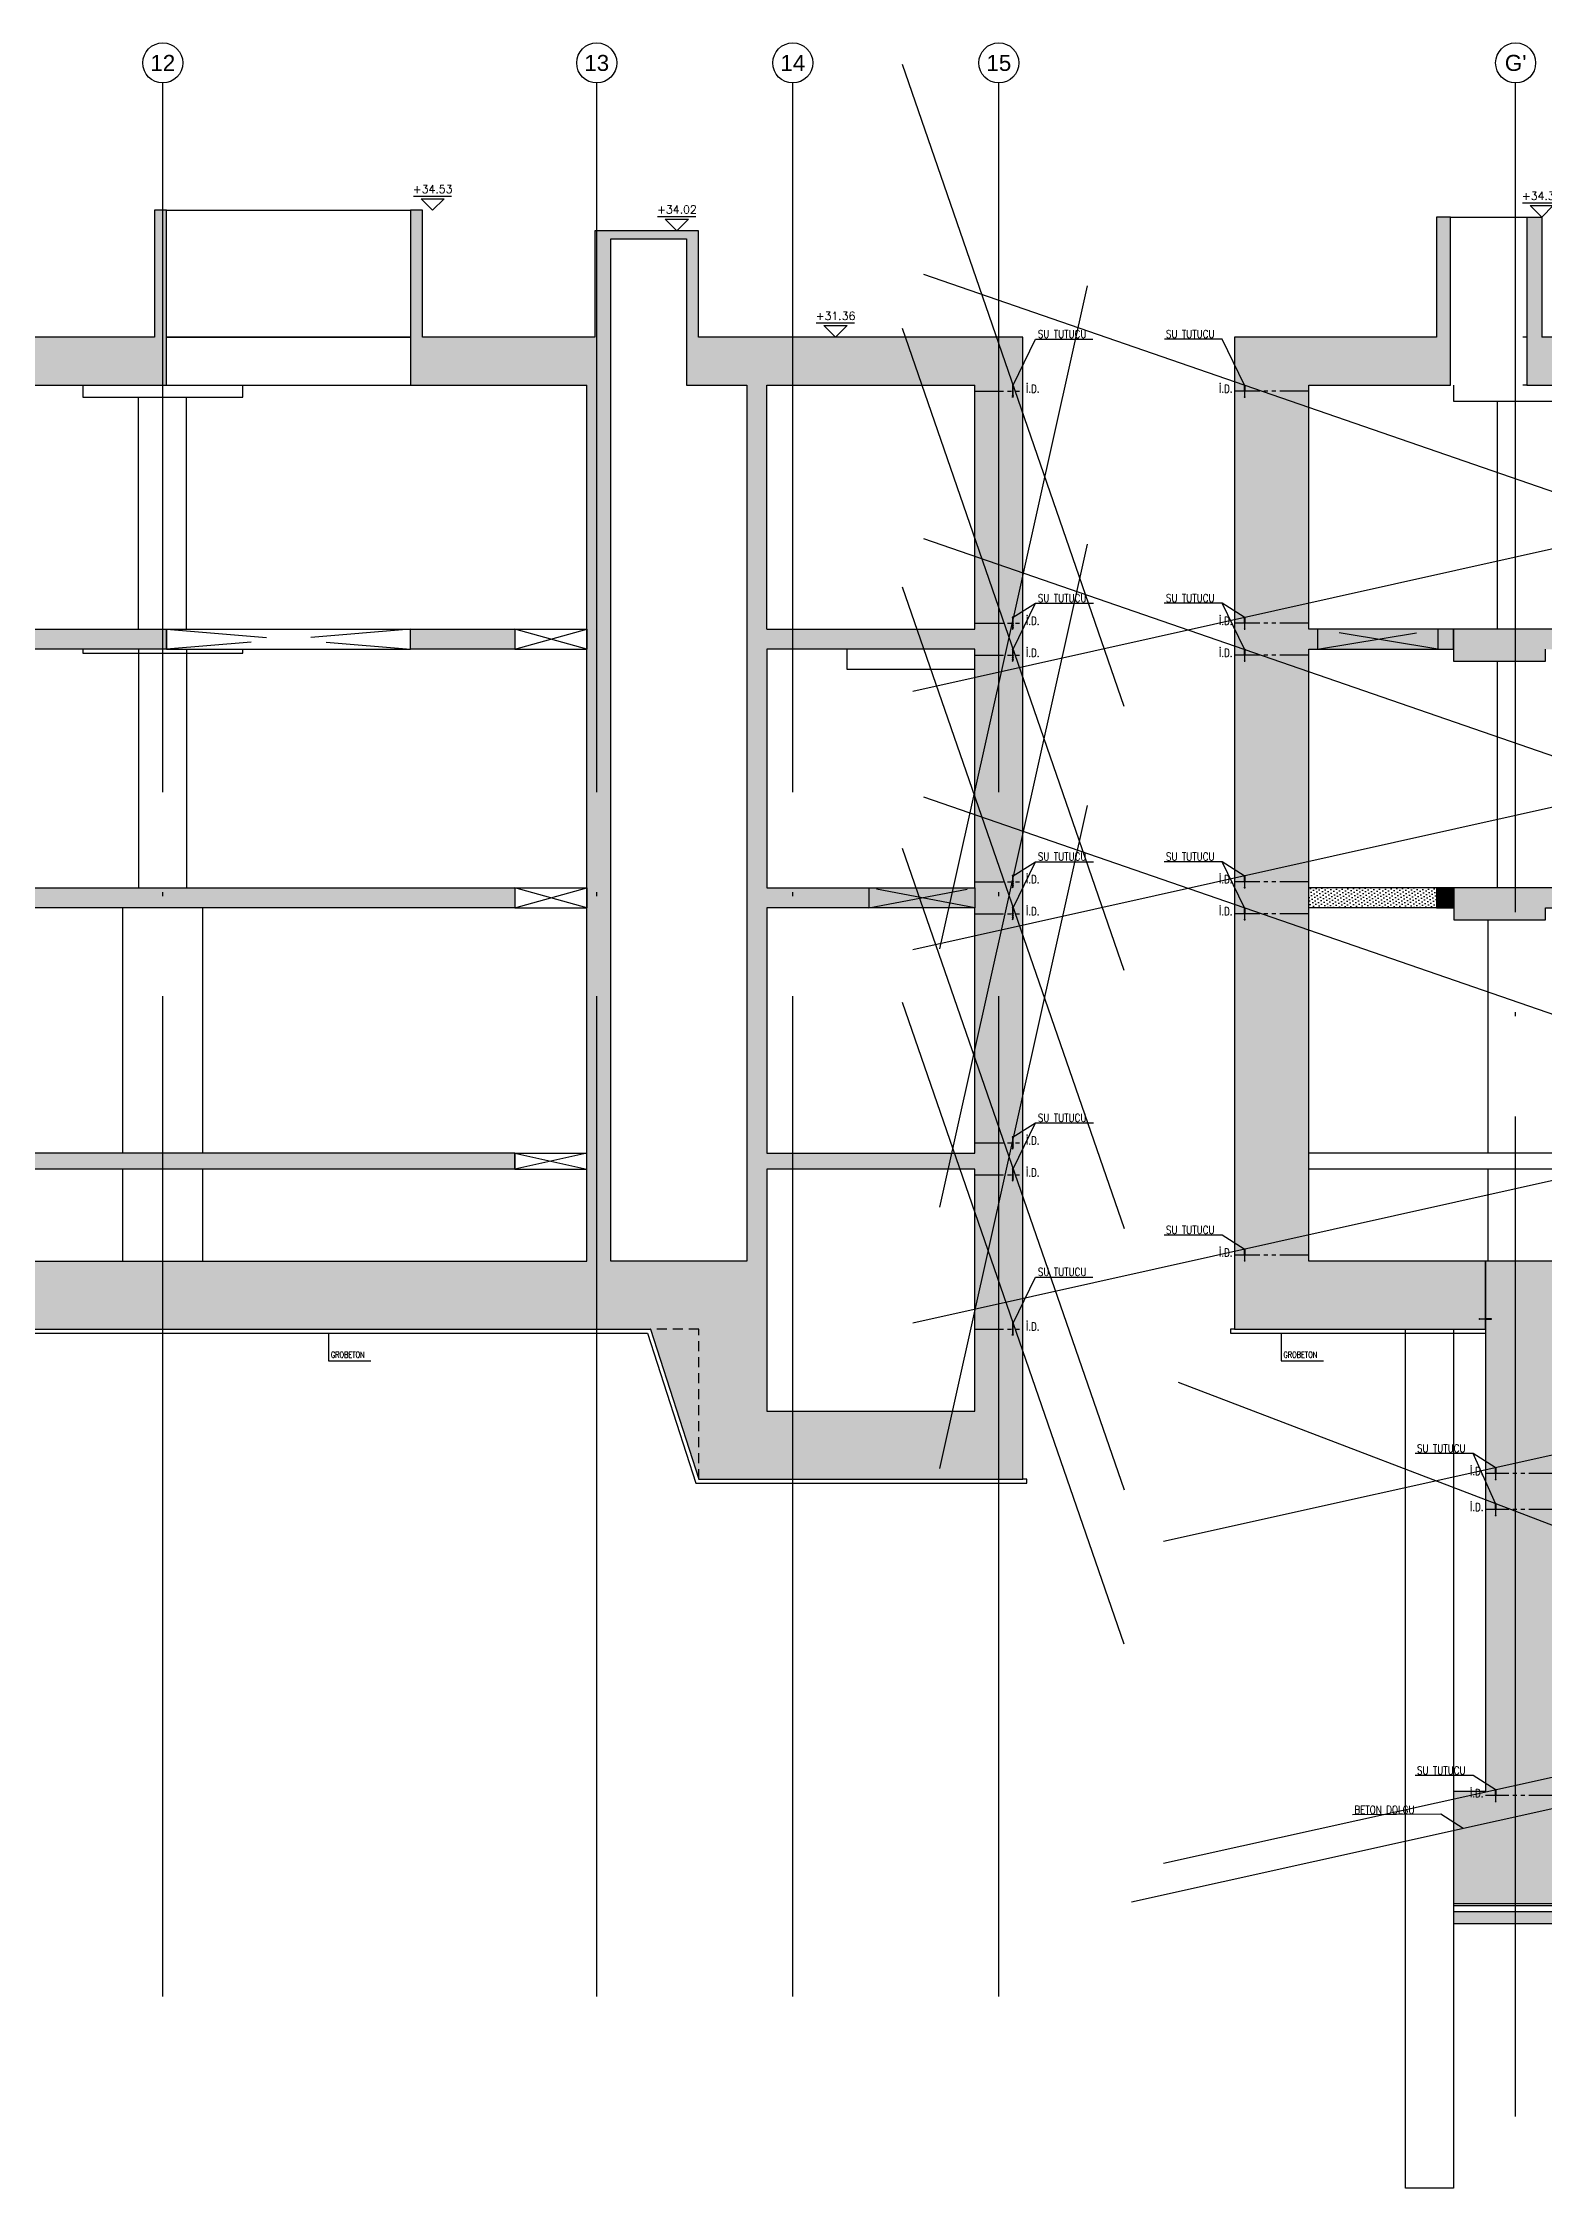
# Model space of a CAD drawing. Header units: millimetres. Extents: x 400392 to 401394, y 4543945 to 4544115.
# Drawn here: x 400792.6 to 400830.1, y 4543950.6 to 4544004.2 of the extents above; entities that cross this region are included whole.
import ezdxf
from ezdxf.enums import TextEntityAlignment as Align

# ---------------------------------------------------------------- set-up
doc = ezdxf.new("R2010")
doc.units = ezdxf.units.MM
for name, pattern in [('ACAD_ISO05W100', [33, 24, -3, 0, -3, 0, -3]), ('AKS', [3, 2.5, -0.25, 0, -0.25]), ('CIZGI', [0.4, 0.25, -0.15]), ('CONTINU', [0]), ('Dot', [4, 0, -4]), ('HIDDEN', [0.375, 0.25, -0.125])]:
    doc.linetypes.add(name, pattern=pattern)
for name, color, linetype in [('aks prota', 2, 'AKS'), ('caks prota', 4, 'Continuous'), ('görünüş prota', 4, 'Continuous'), ('inşaat derzi prota', 11, 'Continuous'), ('kesik prota', 2, 'CIZGI'), ('kesit prota', 1, 'Continuous'), ('kesit tarama prota', 252, 'Continuous'), ('kot prota', 4, 'Continuous'), ('merdiven prota', 2, 'Continuous'), ('not yazısı prota', 6, 'Continuous'), ('not çizgisi prota', 4, 'Continuous'), ('PRT-CST-rc_level', 6, 'Continuous'), ('PRT-CST-rc_levermark', 4, 'Continuous'), ('st_s_not yazısı', 6, 'Continuous'), ('st_s_not çizgisi', 4, 'CIZGI'), ('st_s_su tutucu', 2, 'Continuous'), ('st_s_ölçü', 4, 'Continuous'), ('taks prota', 7, 'Continuous')]:
    doc.layers.add(name, color=color, linetype=linetype)
doc.layers.add('PRT-KD-kazik', color=172, linetype='Continuous', lineweight=25)
doc.styles.add('NOT', font='romanstw.shx')
doc.styles.add('OLCU', font='romanstw.shx')
doc.styles.add('TAKS', font='Arial Unicode.ttf')
doc.styles.add('TSIMPLEX', font='romanstw.shx')
doc.dimstyles.new('1-50', dxfattribs={"dimtxt": 10, "dimasz": 4, "dimexe": 4, "dimexo": 8, "dimgap": 4, "dimtad": 1, "dimdec": 1, "dimrnd": 0.05, "dimzin": 9, "dimdsep": 46, "dimtxsty": 'OLCU', "dimblk1": 'OBLIQUE', "dimblk2": 'OBLIQUE', "dimsah": 1, "dimcen": 2, "dimdle": 4, "dimclrd": 4, "dimclre": 4, "dimclrt": 3, "dimadec": 1, "dimazin": 0, "dimtfac": 1, "dimtdec": 1, "dimtix": 1, "dimtmove": 2, "dimatfit": 3, "dimldrblk": 'OBLIQUE', "dimfxl": 1, "dimtvp": 1, "dimtolj": 1, "dimtzin": 1, "dimarcsym": 0})

# ---------------------------------------------------------------- blocks, each defined once
blk = doc.blocks.new('KOTK5')
at = {"layer": 'PRT-CST-rc_levermark'}
blk.add_line((217, 160), (-213, 160), dxfattribs=at)
blk.add_lwpolyline([(130, 130), (-130, 130), (0, 0)], close=True, dxfattribs=at)
at = {"layer": 'PRT-CST-rc_level', "style": 'OLCU'}
blk.add_attdef('000.00', text='', height=90, dxfattribs=at).set_placement((0, 193), align=Align.CENTER)
blk = doc.blocks.new('_Oblique')
at = {"layer": 'st_s_ölçü', "lineweight": -2}
blk.add_line((-0.5, -0.5), (0.5, 0.5), dxfattribs=at)
blk = doc.blocks.new('D')
at = {"layer": 'st_s_su tutucu', "linetype": 'CONTINU', "ltscale": 0.2}
for p, q in [((-39988, 52508), (-39993, 52508)), ((-39993, 52508), (-39993, 52507)), ((-39993, 52507), (-39991, 52506)), ((-39993, 52449), (-39991, 52450)), ((-39993, 52448), (-39993, 52449)), ((-39988, 52448), (-39993, 52448)), ((-39991, 52499), (-39992, 52499)), ((-39992, 52499), (-39992, 52498)), ((-39992, 52498), (-39991, 52498)), ((-39991, 52489), (-39992, 52489)), ((-39992, 52489), (-39992, 52488)), ((-39992, 52488), (-39991, 52488)), ((-39991, 52479), (-39992, 52479)), ((-39992, 52479), (-39992, 52478)), ((-39992, 52478), (-39991, 52478)), ((-39992, 52468), (-39992, 52469)), ((-39992, 52469), (-39991, 52469)), ((-39991, 52468), (-39992, 52468)), ((-39992, 52458), (-39992, 52459)), ((-39992, 52459), (-39991, 52459)), ((-39991, 52458), (-39992, 52458)), ((-39991, 52506), (-39991, 52499)), ((-39991, 52498), (-39991, 52489)), ((-39991, 52488), (-39991, 52479)), ((-39991, 52469), (-39991, 52478)), ((-39991, 52459), (-39991, 52468)), ((-39991, 52450), (-39991, 52458)), ((-39990, 52506), (-39988, 52507)), ((-39990, 52499), (-39990, 52506)), ((-39989, 52499), (-39990, 52499)), ((-39990, 52489), (-39990, 52498)), ((-39990, 52498), (-39989, 52498)), ((-39989, 52489), (-39990, 52489)), ((-39990, 52479), (-39990, 52488)), ((-39990, 52488), (-39989, 52488)), ((-39989, 52479), (-39990, 52479)), ((-39990, 52478), (-39989, 52478)), ((-39990, 52478), (-39990, 52469)), ((-39990, 52469), (-39989, 52469)), ((-39989, 52468), (-39990, 52468)), ((-39990, 52468), (-39990, 52459)), ((-39990, 52459), (-39989, 52459)), ((-39989, 52458), (-39990, 52458)), ((-39990, 52458), (-39990, 52450)), ((-39990, 52450), (-39988, 52449)), ((-39989, 52498), (-39989, 52499)), ((-39989, 52488), (-39989, 52489)), ((-39989, 52478), (-39989, 52479)), ((-39989, 52469), (-39989, 52468)), ((-39989, 52459), (-39989, 52458)), ((-39988, 52507), (-39988, 52508)), ((-39988, 52449), (-39988, 52448))]:
    blk.add_line(p, q, dxfattribs=at)
blk = doc.blocks.new('B-B Kesiti')
at = {"layer": 'kesit tarama prota'}
h = blk.add_hatch(color=256, dxfattribs=at)
h.dxf.hatch_style = 1
h.paths.add_polyline_path([(400752.805, 4543960.269), (400728.539, 4543960.269), (400728.539, 4543961.899), (400774.304, 4543961.899), (400774.304, 4543960.269), (400754.145, 4543960.269), (400754.145, 4543957.719), (400787.745, 4543957.719), (400787.745, 4543960.269), (400787.745, 4543973.779), (400787.72, 4543973.779), (400787.72, 4543976.079), (400788.22, 4543976.079), (400788.22, 4543976.279), (400790.599, 4543976.279), (400790.599, 4543973.779), (400787.745, 4543973.779), (400787.745, 4543972.079), (400807.774, 4543972.079), (400808.983, 4543968.329), (400817.081, 4543968.329), (400817.081, 4543996.869), (400808.979, 4543996.869), (400808.979, 4543999.529), (400806.381, 4543999.529), (400806.381, 4543996.869), (400802.081, 4543996.869), (400802.081, 4544000.039), (400801.781, 4544000.039), (400801.781, 4543995.669), (400806.181, 4543995.669), (400806.181, 4543989.569), (400806.181, 4543989.069), (400806.181, 4543983.109), (400806.181, 4543982.609), (400806.181, 4543973.779), (400790.899, 4543973.779), (400790.899, 4543976.079), (400804.381, 4543976.079), (400804.381, 4543976.479), (400788.02, 4543976.479), (400788.02, 4543976.279), (400787.72, 4543976.279), (400787.72, 4543976.669), (400787.42, 4543976.669), (400787.42, 4543976.839), (400787.12, 4543976.839), (400787.12, 4543977.009), (400786.82, 4543977.009), (400786.82, 4543977.179), (400786.52, 4543977.179), (400786.52, 4543977.349), (400786.22, 4543977.349), (400786.22, 4543977.519), (400785.92, 4543977.519), (400785.92, 4543977.689), (400785.62, 4543977.689), (400785.62, 4543977.859), (400785.32, 4543977.859), (400785.32, 4543978.029), (400785.02, 4543978.029), (400785.02, 4543978.199), (400784.72, 4543978.199), (400784.72, 4543978.369), (400784.42, 4543978.369), (400784.42, 4543978.539), (400784.12, 4543978.539), (400784.12, 4543978.709), (400782.92, 4543978.709), (400782.92, 4543978.879), (400782.62, 4543978.879), (400782.62, 4543979.049), (400782.32, 4543979.049), (400782.32, 4543979.219), (400782.02, 4543979.219), (400782.02, 4543979.389), (400781.72, 4543979.389), (400781.72, 4543979.559), (400781.42, 4543979.559), (400781.42, 4543979.729), (400781.12, 4543979.729), (400781.12, 4543979.899), (400780.82, 4543979.899), (400780.82, 4543980.069), (400780.52, 4543980.069), (400780.52, 4543980.239), (400780.22, 4543980.239), (400780.22, 4543980.409), (400779.92, 4543980.409), (400779.92, 4543980.579), (400779.62, 4543980.579), (400779.62, 4543980.749), (400779.32, 4543980.749), (400779.32, 4543980.919), (400778.12, 4543980.919), (400778.12, 4543981.089), (400777.82, 4543981.089), (400777.82, 4543981.259), (400777.52, 4543981.259), (400777.52, 4543981.429), (400777.22, 4543981.429), (400777.22, 4543981.599), (400776.92, 4543981.599), (400776.92, 4543981.769), (400776.62, 4543981.769), (400776.62, 4543981.939), (400776.32, 4543981.939), (400776.32, 4543982.109), (400776.02, 4543982.109), (400776.02, 4543982.279), (400775.72, 4543982.279), (400775.72, 4543982.449), (400775.42, 4543982.449), (400775.42, 4543982.619), (400775.12, 4543982.619), (400775.12, 4543982.789), (400774.82, 4543982.789), (400774.82, 4543982.959), (400774.52, 4543982.959), (400774.52, 4543983.109), (400759.295, 4543983.109), (400759.295, 4543989.019), (400758.995, 4543989.019), (400758.995, 4543983.109), (400752.995, 4543983.109), (400752.995, 4543989.019), (400752.695, 4543989.019), (400752.695, 4543983.109), (400752.695, 4543983.009), (400752.445, 4543983.009), (400752.445, 4543983.109), (400737.186, 4543983.109), (400737.186, 4543982.609), (400771.969, 4543982.609), (400771.969, 4543981.109), (400776.291, 4543981.109), (400784.311, 4543976.479), (400739.486, 4543976.479), (400739.486, 4543976.079), (400784.799, 4543976.079), (400784.799, 4543973.779), (400764.016, 4543973.779), (400764.016, 4543976.029), (400763.716, 4543976.029), (400763.716, 4543973.779), (400746.716, 4543973.779), (400746.716, 4543976.029), (400746.416, 4543976.029), (400746.416, 4543973.779), (400739.586, 4543973.779), (400739.586, 4543972.779), (400784.683, 4543972.779), (400784.683, 4543968.319), (400739.586, 4543968.319), (400739.586, 4543966.819), (400737.486, 4543966.819), (400737.486, 4543968.319), (400720.174, 4543968.319), (400720.174, 4543968.119), (400719.874, 4543968.119), (400719.874, 4543968.509), (400719.584, 4543968.509), (400719.584, 4543968.679), (400719.294, 4543968.679), (400719.294, 4543968.849), (400719.004, 4543968.849), (400719.004, 4543969.019), (400718.714, 4543969.019), (400718.714, 4543969.189), (400718.424, 4543969.189), (400718.424, 4543969.359), (400718.134, 4543969.359), (400718.134, 4543969.529), (400717.844, 4543969.529), (400717.844, 4543969.699), (400717.554, 4543969.699), (400717.554, 4543969.869), (400717.264, 4543969.869), (400717.264, 4543970.039), (400716.974, 4543970.039), (400716.974, 4543970.209), (400716.684, 4543970.209), (400716.684, 4543970.379), (400716.394, 4543970.379), (400716.394, 4543970.549), (400716.104, 4543970.549), (400716.104, 4543970.719), (400715.814, 4543970.719), (400715.814, 4543970.889), (400715.524, 4543970.889), (400715.524, 4543971.059), (400714.034, 4543971.059), (400714.034, 4543971.229), (400713.744, 4543971.229), (400713.744, 4543971.399), (400713.454, 4543971.399), (400713.454, 4543971.569), (400713.164, 4543971.569), (400713.164, 4543971.739), (400712.874, 4543971.739), (400712.874, 4543971.909), (400712.584, 4543971.909), (400712.584, 4543972.079), (400712.294, 4543972.079), (400712.294, 4543972.249), (400712.004, 4543972.249), (400712.004, 4543972.419), (400711.714, 4543972.419), (400711.714, 4543972.589), (400711.424, 4543972.589), (400711.424, 4543972.759), (400711.134, 4543972.759), (400711.134, 4543972.929), (400710.844, 4543972.929), (400710.844, 4543973.099), (400710.554, 4543973.099), (400710.554, 4543973.269), (400710.264, 4543973.269), (400710.264, 4543973.439), (400709.974, 4543973.439), (400709.974, 4543973.609), (400709.684, 4543973.609), (400709.684, 4543973.779), (400708.194, 4543973.779), (400708.194, 4543973.949), (400707.904, 4543973.949), (400707.904, 4543974.119), (400707.614, 4543974.119), (400707.614, 4543974.289), (400707.324, 4543974.289), (400707.324, 4543974.459), (400707.034, 4543974.459), (400707.034, 4543974.629), (400706.744, 4543974.629), (400706.744, 4543974.799), (400706.454, 4543974.799), (400706.454, 4543974.969), (400706.164, 4543974.969), (400706.164, 4543975.139), (400705.874, 4543975.139), (400705.874, 4543975.309), (400705.584, 4543975.309), (400705.584, 4543975.479), (400705.294, 4543975.479), (400705.294, 4543975.649), (400705.004, 4543975.649), (400705.004, 4543975.819), (400704.714, 4543975.819), (400704.714, 4543975.989), (400704.424, 4543975.989), (400704.424, 4543976.159), (400704.134, 4543976.159), (400704.134, 4543976.329), (400703.844, 4543976.329), (400703.844, 4543976.479), (400677.281, 4543976.479), (400677.281, 4543982.609), (400684.831, 4543982.609), (400684.831, 4543983.109), (400677.281, 4543983.109), (400677.281, 4543989.069), (400713.741, 4543989.069), (400713.741, 4543989.569), (400677.281, 4543989.569), (400677.281, 4543995.669), (400695.588, 4543995.669), (400695.588, 4543998.249), (400695.288, 4543998.249), (400695.288, 4543996.869), (400677.081, 4543996.869), (400677.081, 4543997.399), (400674.481, 4543997.399), (400674.481, 4543996.869), (400666.381, 4543996.869), (400666.381, 4543972.079), (400678.171, 4543972.079), (400679.381, 4543968.329), (400686.131, 4543968.329), (400687.34, 4543972.079), (400703.132, 4543972.079), (400705.812, 4543966.719), (400715.1, 4543966.719), (400715.1, 4543968.319), (400714.034, 4543968.319), (400714.034, 4543970.859), (400715.18, 4543970.859), (400719.574, 4543968.283), (400719.574, 4543967.289), (400718.157, 4543967.289), (400718.157, 4543967.919), (400717.002, 4543967.919), (400717.002, 4543968.319), (400715.1, 4543968.319), (400715.1, 4543966.719), (400715.1, 4543960.269), (400715.1, 4543957.719), (400752.805, 4543957.719)])
h.paths.add_polyline_path([(400726.839, 4543962.199), (400726.839, 4543961.899), (400728.114, 4543961.899), (400728.114, 4543960.269), (400727.025, 4543960.269), (400725.342, 4543959.719), (400723.062, 4543959.719), (400721.379, 4543960.269), (400718.162, 4543960.269), (400718.162, 4543966.419), (400723.605, 4543966.419), (400723.605, 4543967.719), (400736.886, 4543967.719), (400736.886, 4543966.219), (400740.186, 4543966.219), (400740.186, 4543967.719), (400784.683, 4543967.719), (400784.683, 4543960.269), (400781.466, 4543960.269), (400779.783, 4543959.719), (400777.503, 4543959.719), (400775.82, 4543960.269), (400774.731, 4543960.269), (400774.731, 4543961.899), (400776.006, 4543961.899), (400776.006, 4543962.199)], flags=16)
h.paths.add_polyline_path([(400723.005, 4543966.819), (400719.874, 4543966.819), (400719.874, 4543967.919), (400720.374, 4543967.919), (400720.374, 4543968.119), (400723.005, 4543968.119)], flags=16)
h.paths.add_polyline_path([(400713.734, 4543968.319), (400707.512, 4543968.319), (400707.512, 4543973.179), (400707.512, 4543973.779), (400702.325, 4543973.779), (400702.325, 4543976.279), (400703.534, 4543976.279), (400707.512, 4543973.947), (400707.512, 4543973.779), (400707.512, 4543973.179), (400708.73, 4543973.179), (400713.734, 4543970.291)], flags=16)
h.paths.add_polyline_path([(400702.025, 4543973.779), (400684.731, 4543973.779), (400684.431, 4543973.779), (400684.431, 4543970.029), (400681.081, 4543970.029), (400681.081, 4543973.779), (400680.781, 4543973.779), (400677.281, 4543973.779), (400677.281, 4543976.079), (400702.025, 4543976.079)], flags=16)
h.paths.add_polyline_path([(400772.569, 4543981.609), (400772.569, 4543982.909), (400774.202, 4543982.909), (400776.425, 4543981.65), (400776.425, 4543981.609)], flags=16)
h.paths.add_polyline_path([(400778.12, 4543980.631), (400778.12, 4543980.719), (400778.967, 4543980.719), (400782.62, 4543978.65), (400782.62, 4543978.033)], flags=16)
h.paths.add_polyline_path([(400782.92, 4543977.86), (400782.92, 4543978.509), (400783.767, 4543978.509), (400787.42, 4543976.44), (400787.42, 4543973.779), (400785.299, 4543973.779), (400785.299, 4543976.486)], flags=16)
h.paths.add_polyline_path([(400676.681, 4543973.779), (400673.281, 4543973.779), (400673.281, 4543995.669), (400674.781, 4543995.669), (400674.781, 4543997.099), (400676.681, 4543997.099)], flags=16)
h.paths.add_polyline_path([(400672.781, 4543973.779), (400667.581, 4543973.779), (400667.581, 4543976.079), (400672.781, 4543976.079)], flags=16)
h.paths.add_polyline_path([(400672.781, 4543976.479), (400667.581, 4543976.479), (400667.581, 4543982.609), (400672.781, 4543982.609)], flags=16)
h.paths.add_polyline_path([(400672.781, 4543983.109), (400667.581, 4543983.109), (400667.581, 4543989.069), (400672.781, 4543989.069)], flags=16)
h.paths.add_polyline_path([(400672.781, 4543989.569), (400667.581, 4543989.569), (400667.581, 4543995.669), (400672.781, 4543995.669)], flags=16)
h.paths.add_polyline_path([(400806.783, 4543973.779), (400806.783, 4543999.329), (400808.679, 4543999.329), (400808.679, 4543995.669), (400810.183, 4543995.669), (400810.183, 4543973.779)], flags=16)
h.paths.add_polyline_path([(400810.683, 4543970.029), (400810.683, 4543976.079), (400815.881, 4543976.079), (400815.881, 4543973.779), (400815.881, 4543970.029)], flags=16)
h.paths.add_polyline_path([(400810.683, 4543976.479), (400810.683, 4543982.609), (400815.881, 4543982.609), (400815.881, 4543976.479)], flags=16)
h.paths.add_polyline_path([(400810.683, 4543983.109), (400810.683, 4543989.069), (400815.881, 4543989.069), (400815.881, 4543983.109)], flags=16)
h.paths.add_polyline_path([(400810.683, 4543989.569), (400810.683, 4543995.669), (400815.881, 4543995.669), (400815.881, 4543989.569)], flags=16)
h = blk.add_hatch(color=256, dxfattribs=at)
h.dxf.hatch_style = 1
h.paths.add_polyline_path([(400795.683, 4544000.039), (400795.383, 4544000.039), (400795.383, 4543996.869), (400789.106, 4543996.869), (400789.106, 4543995.669), (400795.683, 4543995.669)])
h = blk.add_hatch(color=256, dxfattribs=at)
h.dxf.hatch_style = 1
h.paths.add_polyline_path([(400789.106, 4543989.569), (400795.683, 4543989.569), (400795.683, 4543989.069), (400789.106, 4543989.069)])
h = blk.add_hatch(color=256, dxfattribs=at)
h.dxf.hatch_style = 1
h.paths.add_polyline_path([(400804.381, 4543989.069), (400801.781, 4543989.069), (400801.781, 4543989.569), (400804.381, 4543989.569)], flags=17)
h = blk.add_hatch(color=256, dxfattribs=at)
h.dxf.hatch_style = 1
h.paths.add_polyline_path([(400804.381, 4543982.609), (400788.994, 4543982.609), (400788.994, 4543983.109), (400804.381, 4543983.109)], flags=17)
at = {"layer": 'aks prota', "ltscale": 10}
for p, q in [((400795.586, 4543955.395), (400795.586, 4544003.223)), ((400806.431, 4543955.395), (400806.431, 4544003.223)), ((400811.331, 4543955.395), (400811.331, 4544003.223)), ((400816.481, 4543955.395), (400816.481, 4544003.223))]:
    blk.add_line(p, q, dxfattribs=at)
at = {"layer": 'caks prota', "ltscale": 0.05}
for centre in [(400795.587, 4544003.723), (400806.432, 4544003.723), (400811.332, 4544003.723), (400816.481, 4544003.723)]:
    blk.add_circle(centre, 0.5, dxfattribs=at)
at = {"layer": 'görünüş prota', "color": 4}
for p, q in [((400794.981, 4543989.569), (400794.981, 4543995.369)), ((400796.181, 4543989.569), (400796.181, 4543995.369)), ((400794.986, 4543983.109), (400794.986, 4543989.069)), ((400796.186, 4543983.109), (400796.186, 4543989.069)), ((400794.586, 4543976.479), (400794.586, 4543982.609)), ((400796.586, 4543976.479), (400796.586, 4543982.609)), ((400794.586, 4543973.779), (400794.586, 4543976.079)), ((400796.586, 4543973.779), (400796.586, 4543976.079))]:
    blk.add_line(p, q, dxfattribs=at)
for points in [[(400795.683, 4544000.039), (400801.781, 4544000.039)], [(400795.683, 4543996.869), (400801.781, 4543996.869)], [(400793.586, 4543995.669), (400793.586, 4543995.369), (400797.586, 4543995.369), (400797.586, 4543995.669)], [(400795.683, 4543995.669), (400801.781, 4543995.669)], [(400795.683, 4543989.569), (400801.781, 4543989.569)], [(400804.381, 4543989.569), (400806.181, 4543989.569)], [(400793.586, 4543989.069), (400793.586, 4543988.969), (400797.586, 4543988.969), (400797.586, 4543989.069)], [(400795.683, 4543989.069), (400801.781, 4543989.069)], [(400804.381, 4543989.069), (400806.181, 4543989.069)], [(400812.681, 4543989.069), (400812.681, 4543988.569), (400815.881, 4543988.569)], [(400804.381, 4543983.109), (400806.181, 4543983.109)], [(400804.381, 4543982.609), (400806.181, 4543982.609)], [(400804.381, 4543976.479), (400806.181, 4543976.479)], [(400804.381, 4543976.079), (400806.181, 4543976.079)]]:
    blk.add_lwpolyline(points, dxfattribs=at)
at = {"layer": 'görünüş prota'}
blk.add_lwpolyline([(400791.169, 4543971.979), (400807.701, 4543971.979), (400808.911, 4543968.229), (400817.181, 4543968.229), (400817.181, 4543968.329), (400817.081, 4543968.329)], dxfattribs=at)
at = {"layer": 'inşaat derzi prota', "linetype": 'ACAD_ISO05W100', "ltscale": 0.03}
for points in [[(400815.881, 4543995.519), (400817.081, 4543995.519)], [(400815.881, 4543989.719), (400817.081, 4543989.719)], [(400815.881, 4543988.919), (400817.081, 4543988.919)], [(400815.881, 4543983.26), (400817.081, 4543983.26)], [(400815.881, 4543982.46), (400817.081, 4543982.46)], [(400815.881, 4543976.73), (400817.081, 4543976.73)], [(400815.881, 4543975.93), (400817.081, 4543975.93)], [(400815.881, 4543972.079), (400817.081, 4543972.079)]]:
    blk.add_lwpolyline(points, dxfattribs=at)
at = {"layer": 'kesik prota', "ltscale": 10}
for points in [[(400795.683, 4543989.569), (400801.781, 4543989.069), (400801.781, 4543989.569), (400795.683, 4543989.069), (400795.683, 4543989.569)], [(400804.381, 4543989.569), (400804.381, 4543989.069), (400806.181, 4543989.569), (400806.181, 4543989.069), (400804.381, 4543989.569)], [(400804.381, 4543983.109), (400804.381, 4543982.609), (400806.181, 4543983.109), (400806.181, 4543982.609), (400804.381, 4543983.109)], [(400813.231, 4543983.109), (400813.231, 4543982.609), (400815.881, 4543983.109), (400815.881, 4543982.609), (400813.231, 4543983.109)], [(400804.381, 4543976.479), (400806.181, 4543976.079), (400806.181, 4543976.479), (400804.381, 4543976.079), (400804.381, 4543976.479)]]:
    blk.add_lwpolyline(points, dxfattribs=at)
at = {"layer": 'kesik prota'}
blk.add_lwpolyline([(400808.983, 4543968.329), (400808.983, 4543972.079), (400807.774, 4543972.079)], dxfattribs=at)
at = {"layer": 'kesit prota', "color": 1}
for points in [[(400789.106, 4543995.669), (400795.683, 4543995.669), (400795.683, 4544000.039), (400795.383, 4544000.039), (400795.383, 4543996.869), (400789.106, 4543996.869)], [(400806.783, 4543999.329), (400808.679, 4543999.329), (400808.679, 4543995.669), (400810.183, 4543995.669), (400810.183, 4543973.779), (400806.783, 4543973.779)], [(400789.106, 4543989.569), (400795.683, 4543989.569), (400795.683, 4543989.069), (400789.106, 4543989.069)], [(400804.381, 4543989.069), (400801.781, 4543989.069), (400801.781, 4543989.569), (400804.381, 4543989.569)], [(400804.381, 4543982.609), (400788.994, 4543982.609), (400788.994, 4543983.109), (400804.381, 4543983.109)]]:
    blk.add_lwpolyline(points, close=True, dxfattribs=at)
for points in [[(400817.081, 4543996.869), (400808.979, 4543996.869), (400808.979, 4543999.529), (400806.381, 4543999.529), (400806.381, 4543996.869), (400802.081, 4543996.869), (400802.081, 4544000.039), (400801.781, 4544000.039), (400801.781, 4543995.669), (400806.181, 4543995.669)], [(400801.781, 4543996.869), (400795.683, 4543996.869)], [(400808.983, 4543968.329), (400817.081, 4543968.329), (400817.081, 4543996.869)], [(400806.181, 4543989.569), (400806.181, 4543995.669)], [(400810.683, 4543989.569), (400815.881, 4543989.569), (400815.881, 4543995.669)], [(400810.683, 4543989.569), (400810.683, 4543995.669), (400815.881, 4543995.669)], [(400806.181, 4543989.069), (400806.181, 4543989.069), (400806.181, 4543989.569), (400806.181, 4543989.569)], [(400804.381, 4543976.479), (400804.381, 4543976.079), (400790.899, 4543976.079), (400790.899, 4543973.779), (400806.181, 4543973.779), (400806.181, 4543982.609), (400806.181, 4543982.609), (400806.181, 4543983.109), (400806.181, 4543983.109), (400806.181, 4543989.069)], [(400815.881, 4543983.109), (400815.881, 4543989.069), (400810.683, 4543989.069)], [(400810.683, 4543989.069), (400810.683, 4543983.109), (400815.881, 4543983.109)], [(400804.381, 4543976.479), (400788.02, 4543976.479)], [(400810.683, 4543982.609), (400810.683, 4543976.479), (400815.881, 4543976.479), (400815.881, 4543982.609)], [(400815.881, 4543982.609), (400810.683, 4543982.609)], [(400787.745, 4543973.779), (400787.72, 4543973.779), (400787.72, 4543976.079), (400788.22, 4543976.079), (400788.22, 4543976.279), (400790.599, 4543976.279), (400790.599, 4543973.779), (400787.745, 4543973.779), (400787.745, 4543972.079), (400807.774, 4543972.079), (400808.983, 4543968.329)], [(400815.881, 4543973.779), (400815.881, 4543973.779), (400815.881, 4543976.079), (400810.683, 4543976.079)]]:
    blk.add_lwpolyline(points, dxfattribs=at)
at = {"layer": 'kesit prota'}
blk.add_lwpolyline([(400810.683, 4543976.079), (400810.683, 4543970.029), (400815.881, 4543970.029), (400815.881, 4543973.779)], dxfattribs=at)
at = {"layer": 'st_s_not çizgisi', "linetype": 'CONTINU'}
blk.add_lwpolyline([(400799.729, 4543971.979), (400799.729, 4543971.285), (400800.786, 4543971.285)], dxfattribs=at)
at = {"layer": 'kot prota', "linetype": 'CONTINU', "ltscale": 0.1}
ref = blk.add_blockref('KOTK5', (400802.331, 4544000.039), dxfattribs=dict(at, xscale=-0.002222222222222222, yscale=0.002222222222222222, zscale=0.002222222222222222, rotation=359.9999999999902))
ref.add_attrib('000.00', '+34.53', dxfattribs={"layer": 'PRT-CST-rc_level', "height": 0.2, "style": 'OLCU'}).set_placement((400802.331, 4544000.469), align=Align.CENTER)
ref = blk.add_blockref('KOTK5', (400808.435, 4543999.529), dxfattribs=dict(at, xscale=-0.002222222222222222, yscale=0.002222222222222222, zscale=0.002222222222222222, rotation=359.9999999999902))
ref.add_attrib('000.00', '+34.02', dxfattribs={"layer": 'PRT-CST-rc_level', "height": 0.2, "style": 'OLCU'}).set_placement((400808.435, 4543999.959), align=Align.CENTER)
ref = blk.add_blockref('KOTK5', (400812.4, 4543996.869), dxfattribs=dict(at, xscale=-0.002222222222222222, yscale=0.002222222222222222, zscale=0.002222222222222222, rotation=359.9999999999902))
ref.add_attrib('000.00', '+31.36', dxfattribs={"layer": 'PRT-CST-rc_level', "height": 0.2, "style": 'OLCU'}).set_placement((400812.4, 4543997.299), align=Align.CENTER)
at = {"layer": 'st_s_ölçü', "xscale": -0.004999999999999998, "yscale": 0.004999999999999998, "zscale": 0.004999999999999998, "rotation": 180}
for p in [(401016.782, 4544257.91), (401016.782, 4544252.11), (401016.782, 4544251.31), (401016.782, 4544245.651), (401016.782, 4544244.851), (401016.782, 4544239.121), (401016.782, 4544238.321), (401016.782, 4544234.47)]:
    blk.add_blockref('D', p, dxfattribs=at)
at = {"layer": 'not yazısı prota', "ltscale": 0.05, "style": 'TSIMPLEX', "width": 0.8}
for s, p in [('SU TUTUCU', (400817.456, 4543996.847)), ('İ.D.', (400817.163, 4543995.481)), ('SU TUTUCU', (400817.456, 4543990.247)), ('İ.D.', (400817.163, 4543989.681)), ('İ.D.', (400817.163, 4543988.881)), ('SU TUTUCU', (400817.456, 4543983.788)), ('İ.D.', (400817.163, 4543983.221)), ('İ.D.', (400817.163, 4543982.421)), ('SU TUTUCU', (400817.456, 4543977.258)), ('İ.D.', (400817.163, 4543976.691)), ('İ.D.', (400817.163, 4543975.891)), ('SU TUTUCU', (400817.456, 4543973.407)), ('İ.D.', (400817.163, 4543972.041))]:
    blk.add_text(s, height=0.2, dxfattribs=at).set_placement(p)
at = {"layer": 'st_s_not yazısı', "ltscale": 0.05, "style": 'NOT', "width": 0.8}
blk.add_text('GROBETON', height=0.15, dxfattribs=at).set_placement((400799.787, 4543971.438), align=Align.MIDDLE_LEFT)
at = {"layer": 'taks prota', "style": 'TAKS'}
for s, p in [('12', (400795.587, 4544003.723)), ('13', (400806.432, 4544003.723)), ('14', (400811.332, 4544003.723)), ('15', (400816.481, 4544003.723))]:
    blk.add_text(s, height=0.4, dxfattribs=at).set_placement(p, align=Align.MIDDLE_CENTER)
at = {"layer": 'not çizgisi prota'}
for points in [[(400816.836, 4543995.67), (400817.395, 4543996.819), (400818.833, 4543996.819)], [(400816.836, 4543989.07), (400817.395, 4543990.219), (400818.833, 4543990.219)], [(400816.843, 4543989.868), (400817.395, 4543990.219), (400818.845, 4543990.219)], [(400816.836, 4543982.61), (400817.395, 4543983.76), (400818.833, 4543983.76)], [(400816.843, 4543983.409), (400817.395, 4543983.76), (400818.845, 4543983.76)], [(400816.836, 4543976.08), (400817.395, 4543977.23), (400818.833, 4543977.23)], [(400816.843, 4543976.879), (400817.395, 4543977.23), (400818.845, 4543977.23)], [(400816.836, 4543972.23), (400817.395, 4543973.379), (400818.833, 4543973.379)]]:
    blk.add_leader(points, dimstyle='1-50', override={"dimasz": 12, "dimgap": 4, "dimtad": 0}, dxfattribs=at)
blk = doc.blocks.new('C-C Kesiti')
at = {"layer": 'kesit tarama prota'}
h = blk.add_hatch(color=256, dxfattribs=at)
h.dxf.hatch_style = 1
h.paths.add_polyline_path([(400998.887, 4543995.669), (401002.431, 4543995.669), (401002.431, 4543999.869), (401002.083, 4543999.869), (401002.083, 4543996.869), (400997.033, 4543996.869), (400997.033, 4543972.079), (401003.307, 4543972.079), (401003.307, 4543973.779), (400998.887, 4543973.779), (400998.887, 4543989.069), (401002.508, 4543989.069), (401002.508, 4543989.569), (400998.887, 4543989.569)])
h = blk.add_hatch(color=256, dxfattribs=at)
h.dxf.hatch_style = 1
h.paths.add_polyline_path([(401046.007, 4543996.869), (401004.708, 4543996.869), (401004.708, 4543999.869), (401004.338, 4543999.869), (401004.338, 4543995.669), (401033.007, 4543995.669), (401037.007, 4543995.669), (401044.507, 4543995.669), (401044.507, 4543989.569), (401025.984, 4543989.569), (401025.984, 4543989.069), (401044.507, 4543989.069), (401044.507, 4543981.609), (401038.607, 4543981.609), (401038.607, 4543983.109), (401025.984, 4543983.109), (401025.984, 4543982.609), (401035.007, 4543982.609), (401035.007, 4543981.909), (401035.607, 4543981.909), (401035.607, 4543982.609), (401038.107, 4543982.609), (401038.107, 4543981.109), (401044.507, 4543981.109), (401044.507, 4543973.779), (401025.984, 4543973.779), (401025.984, 4543972.779), (401035.607, 4543972.779), (401035.607, 4543973.179), (401044.207, 4543973.179), (401044.207, 4543968.319), (401025.757, 4543968.319), (401025.757, 4543967.719), (401044.207, 4543967.719), (401044.207, 4543960.269), (401042.316, 4543960.269), (401041.327, 4543959.719), (401039.987, 4543959.719), (401038.997, 4543960.269), (401038.356, 4543960.269), (401038.356, 4543961.899), (401039.107, 4543961.899), (401039.107, 4543962.199), (401010.207, 4543962.199), (401010.207, 4543961.899), (401010.956, 4543961.899), (401010.956, 4543960.269), (401010.316, 4543960.269), (401009.327, 4543959.719), (401007.987, 4543959.719), (401006.997, 4543960.269), (401005.107, 4543960.269), (401005.107, 4543967.719), (401021.007, 4543967.719), (401021.007, 4543967.119), (401021.807, 4543967.119), (401021.807, 4543967.719), (401023.557, 4543967.719), (401023.557, 4543968.319), (401005.108, 4543968.319), (401005.108, 4543972.779), (401022.808, 4543972.779), (401022.808, 4543973.779), (401021.94, 4543973.779), (401021.94, 4543976.079), (401022.435, 4543976.079), (401022.435, 4543976.479), (401014.524, 4543976.479), (401014.524, 4543976.079), (401021.569, 4543976.079), (401021.569, 4543973.779), (401013.313, 4543973.779), (401013.313, 4543976.479), (401006.118, 4543976.479), (401006.118, 4543976.079), (401006.613, 4543976.079), (401006.613, 4543973.779), (401003.307, 4543973.779), (401003.307, 4543960.521), (401002.507, 4543960.521), (401002.507, 4543957.719), (401022.62, 4543957.719), (401022.895, 4543958.269), (401023.057, 4543958.269), (401023.057, 4543960.269), (401011.206, 4543960.269), (401011.206, 4543961.899), (401038.106, 4543961.899), (401038.106, 4543960.269), (401026.257, 4543960.269), (401026.257, 4543958.269), (401038.479, 4543958.269), (401039.468, 4543957.719), (401041.845, 4543957.719), (401042.835, 4543957.719), (401046.807, 4543957.719), (401046.807, 4543960.269), (401046.007, 4543960.269)])
h.paths.add_polyline_path([(401012.802, 4543976.079), (401012.802, 4543973.779), (401006.984, 4543973.779), (401006.984, 4543976.079)], flags=16)
h = blk.add_hatch(color=256, dxfattribs=at)
h.dxf.hatch_style = 1
h.paths.add_polyline_path([(401004.807, 4543989.069), (401013.313, 4543989.069), (401013.313, 4543989.569), (401002.508, 4543989.569), (401002.508, 4543988.769), (401004.807, 4543988.769)])
h = blk.add_hatch(dxfattribs=at)
h.set_pattern_fill('DOTS', color=2, scale=0.05, angle=36)
h.set_pattern_definition([(36, (401064.47961, 4543652.329636), (-0.014547592, 0.087543451), [0, -0.079375])])
h.paths.add_polyline_path([(401002.08, 4543982.609), (401002.08, 4543983.109), (400998.887, 4543983.109), (400998.887, 4543982.609)])
h = blk.add_hatch(color=256, dxfattribs=at)
h.dxf.hatch_style = 1
h.paths.add_polyline_path([(401002.08, 4543982.609), (401002.509, 4543982.609), (401002.509, 4543983.109), (401002.08, 4543983.109)])
h = blk.add_hatch(color=256, dxfattribs=at)
h.dxf.hatch_style = 1
h.paths.add_polyline_path([(401004.807, 4543982.609), (401013.313, 4543982.609), (401013.313, 4543983.109), (401002.509, 4543983.109), (401002.509, 4543982.309), (401004.807, 4543982.309)])
h = blk.add_hatch(dxfattribs=at)
h.set_pattern_fill('AR-CONC', color=253, scale=0.001)
h.set_pattern_definition([(50, (401223.6973, 4543652.32964), (0.18218467, -0.015939086), [0.01905, -0.20955]), (355, (401223.6973, 4543652.32964), (-0.03524342, 0.191056845), [0.01524, -0.16764058]), (100.451445, (401223.71249, 4543652.3283), (0.14694125, 0.17511775), [0.01619001, -0.178090245]), (46.1842, (401223.6973, 4543652.38044), (0.27107904, -0.04204233), [0.028575, -0.314325]), (96.63556, (401223.7199, 4543652.37693), (0.23740413, 0.24742612), [0.02428502, -0.2671356]), (351.18415, (401223.6973, 4543652.38044), (0.23740413, 0.24742612), [0.02285997, -0.25145973]), (21, (401223.7227, 4543652.36774), (0.15161439, -0.1022652), [0.01905, -0.20955]), (326, (401223.7227, 4543652.36774), (0.06180203, 0.18418797), [0.01524, -0.16764]), (71.451445, (401223.73534, 4543652.35921), (0.21341642, 0.08192277), [0.01619001, -0.17808994]), (37.5, (401223.697303, 4543652.329636), (0.003088603, 0.084555039), [0, -0.165608, 0, -0.17018, 0, -0.168275]), (7.5, (401223.6973, 4543652.32964), (0.066819663, 0.100180575), [0, -0.097028, 0, -0.161798, 0, -0.064135]), (327.5, (401223.64066, 4543652.329636), (0.135590595, -0.005728744), [0, -0.0635, 0, -0.19812, 0, -0.26289]), (317.5, (401223.61526, 4543652.32964), (0.14812918, 0.02542649), [0, -0.08255, 0, -0.131572, 0, -0.18669])])
h.paths.add_polyline_path([(401007.416, 4543957.519), (401005.974, 4543957.521), (401002.507, 4543957.521), (401002.507, 4543957.221), (401005.896, 4543957.221), (401007.339, 4543957.219), (401022.929, 4543957.219), (401023.204, 4543957.769), (401038.349, 4543957.769), (401039.339, 4543957.219), (401041.975, 4543957.219), (401042.964, 4543957.219), (401046.807, 4543957.219), (401046.807, 4543957.519), (401042.887, 4543957.519), (401041.897, 4543957.519), (401039.416, 4543957.519), (401038.427, 4543958.069), (401023.019, 4543958.069), (401022.744, 4543957.519)])
at = {"layer": 'aks prota', "ltscale": 10}
blk.add_line((401004.057, 4543952.395), (401004.057, 4544003.223), dxfattribs=at)
at = {"layer": 'caks prota', "ltscale": 0.05}
blk.add_circle((401004.057, 4544003.723), 0.5, dxfattribs=at)
at = {"layer": 'görünüş prota'}
for p, q in [((401003.606, 4543989.569), (401003.606, 4543995.269)), ((401003.606, 4543983.109), (401003.606, 4543988.769)), ((401003.372, 4543976.479), (401003.372, 4543982.309)), ((401006.118, 4543976.479), (400998.887, 4543976.479)), ((401006.118, 4543976.079), (400998.887, 4543976.079)), ((401003.372, 4543973.779), (401003.372, 4543976.079)), ((401002.507, 4543957.669), (401022.651, 4543957.669))]:
    blk.add_line(p, q, dxfattribs=at)
for points in [[(401002.431, 4543999.869), (401004.338, 4543999.869)], [(401002.507, 4543995.669), (401002.507, 4543995.269), (401007.396, 4543995.269), (401007.396, 4543995.669)], [(401002.08, 4543983.109), (400998.887, 4543983.109)], [(401002.08, 4543982.609), (400998.887, 4543982.609)], [(400997.033, 4543972.079), (400996.933, 4543972.079), (400996.933, 4543971.979)], [(400996.933, 4543971.979), (401003.307, 4543971.979)], [(401002.507, 4543958.521), (401002.507, 4543958.521), (401002.507, 4543958.021)], [(401002.507, 4543957.221), (401005.896, 4543957.221), (401007.339, 4543957.219), (401022.929, 4543957.219), (401023.204, 4543957.769), (401038.349, 4543957.769), (401039.339, 4543957.219), (401041.975, 4543957.219), (401042.964, 4543957.219), (401046.807, 4543957.219), (401046.807, 4543958.269), (401046.807, 4543958.269)], [(401002.507, 4543957.521), (401005.974, 4543957.521), (401007.416, 4543957.519), (401022.744, 4543957.519), (401023.019, 4543958.069), (401038.427, 4543958.069), (401039.416, 4543957.519), (401041.897, 4543957.519), (401042.887, 4543957.519), (401046.807, 4543957.519)]]:
    blk.add_lwpolyline(points, dxfattribs=at)
at = {"layer": 'görünüş prota', "color": 4, "linetype": 'Dot'}
for points in [[(401004.338, 4543996.869), (401002.431, 4543996.87)], [(401004.338, 4543995.669), (401002.431, 4543995.67)]]:
    blk.add_lwpolyline(points, dxfattribs=at)
at = {"layer": 'inşaat derzi prota', "linetype": 'ACAD_ISO05W100', "ltscale": 0.03}
for points in [[(400998.887, 4543995.519), (400997.033, 4543995.519)], [(400998.887, 4543989.719), (400997.033, 4543989.719)], [(400998.887, 4543988.919), (400997.033, 4543988.919)], [(400998.887, 4543983.259), (400997.033, 4543983.259)], [(400998.887, 4543982.459), (400997.033, 4543982.459)], [(400998.887, 4543973.929), (400997.033, 4543973.929)], [(401005.107, 4543968.469), (401003.307, 4543968.469)], [(401005.107, 4543967.569), (401003.307, 4543967.569)], [(401005.107, 4543960.419), (401003.307, 4543960.419)]]:
    blk.add_lwpolyline(points, dxfattribs=at)
at = {"layer": 'kesit prota'}
for p, q in [((401002.083, 4543999.869), (401002.083, 4543996.869)), ((401004.708, 4543999.869), (401004.708, 4543996.869))]:
    blk.add_line(p, q, dxfattribs=at)
for points in [[(401002.083, 4543996.869), (400997.033, 4543996.869), (400997.033, 4543972.079), (401003.307, 4543972.079), (401003.307, 4543973.779), (400998.887, 4543973.779), (400998.887, 4543989.069), (401002.508, 4543989.069), (401002.508, 4543989.569), (400998.887, 4543989.569), (400998.887, 4543995.669), (401002.431, 4543995.669), (401002.431, 4543999.869), (401002.083, 4543999.869)], [(401004.338, 4543999.869), (401004.338, 4543995.669), (401033.007, 4543995.669), (401033.007, 4543995.669), (401037.007, 4543995.669), (401037.007, 4543995.669)], [(401004.338, 4543999.869), (401004.708, 4543999.869)], [(401006.613, 4543973.779), (401003.307, 4543973.779), (401003.307, 4543960.521), (401002.507, 4543960.521), (401002.507, 4543957.719), (401022.62, 4543957.719)], [(401046.007, 4543996.869), (401004.708, 4543996.869)], [(401013.313, 4543989.569), (401002.508, 4543989.569), (401002.508, 4543988.769), (401004.807, 4543988.769), (401004.807, 4543989.069)], [(401002.08, 4543982.609), (401002.509, 4543982.609), (401002.509, 4543983.109), (401002.08, 4543983.109), (401002.08, 4543982.609)], [(401004.807, 4543982.609), (401013.313, 4543982.609), (401013.313, 4543983.109), (401002.509, 4543983.109), (401002.509, 4543982.309), (401004.807, 4543982.309), (401004.807, 4543982.609)], [(400997.033, 4543972.079), (401003.307, 4543972.079)]]:
    blk.add_lwpolyline(points, dxfattribs=at)
at = {"layer": 'merdiven prota', "linetype": 'HIDDEN', "ltscale": 10}
blk.add_lwpolyline([(400999.109, 4543989.069), (401002.116, 4543989.569), (401002.116, 4543989.069), (400999.109, 4543989.569), (400999.109, 4543989.069)], dxfattribs=at)
at = {"layer": 'PRT-KD-kazik', "color": 3}
blk.add_lwpolyline([(401002.507, 4543972.079), (401002.507, 4543950.609), (401001.307, 4543950.609), (401001.307, 4543972.079)], dxfattribs=at)
at = {"layer": 'st_s_not çizgisi', "linetype": 'CONTINU'}
blk.add_lwpolyline([(400998.197, 4543971.979), (400998.197, 4543971.285), (400999.253, 4543971.285)], dxfattribs=at)
at = {"layer": 'kot prota', "linetype": 'CONTINU', "ltscale": 0.1}
ref = blk.add_blockref('KOTK5', (401004.708, 4543999.869), dxfattribs=dict(at, xscale=-0.002222222222222222, yscale=0.002222222222222221, zscale=0.002222222222222222, rotation=359.9999999999409))
ref.add_attrib('000.00', '+34.36', dxfattribs={"layer": 'PRT-CST-rc_level', "height": 0.2, "style": 'OLCU'}).set_placement((401004.708, 4544000.299), align=Align.CENTER)
at = {"layer": 'st_s_ölçü', "xscale": 0.004999999999999998, "yscale": 0.004999999999999998, "zscale": 0.004999999999999998}
for p, rotation in [((400797.332, 4544257.91), 180.0000000000342), ((400797.332, 4544252.11), 180.0000000000342), ((400797.332, 4544251.31), 180.0000000000342), ((400797.332, 4544245.65), 180.0000000000342), ((400797.332, 4544244.85), 180.0000000000342), ((400797.332, 4544236.32), 180.0000000000342), ((400740.916, 4543772.378), 270.0000004130123), ((400803.606, 4544230.86), 180.0000000000342), ((400803.606, 4544229.96), 180.0000000000342), ((400803.606, 4544222.81), 180.0000000000342)]:
    blk.add_blockref('D', p, dxfattribs=dict(at, rotation=rotation))
at = {"layer": 'not yazısı prota', "ltscale": 0.05, "style": 'TSIMPLEX', "width": 0.8}
for s, p in [('SU TUTUCU', (400995.317, 4543996.847)), ('İ.D.', (400996.646, 4543995.481)), ('SU TUTUCU', (400995.317, 4543990.247)), ('İ.D.', (400996.646, 4543989.681)), ('İ.D.', (400996.646, 4543988.881)), ('SU TUTUCU', (400995.317, 4543983.787)), ('İ.D.', (400996.646, 4543983.221)), ('İ.D.', (400996.646, 4543982.421)), ('SU TUTUCU', (400995.317, 4543974.457)), ('İ.D.', (400996.646, 4543973.891)), ('SU TUTUCU', (401001.591, 4543968.997)), ('İ.D.', (401002.919, 4543968.431)), ('İ.D.', (401002.919, 4543967.531)), ('SU TUTUCU', (401001.591, 4543960.947)), ('İ.D.', (401002.919, 4543960.381)), ('BETON DOLGU', (401000.026, 4543959.966))]:
    blk.add_text(s, height=0.2, dxfattribs=at).set_placement(p)
at = {"layer": 'st_s_not yazısı', "ltscale": 0.05, "style": 'NOT', "width": 0.8}
blk.add_text('GROBETON', height=0.15, dxfattribs=at).set_placement((400998.255, 4543971.438), align=Align.MIDDLE_LEFT)
at = {"layer": 'taks prota', "style": 'TAKS'}
blk.add_text("G'", height=0.4, rotation=359.5052, dxfattribs=at).set_placement((401004.057, 4544003.723), align=Align.MIDDLE_CENTER)
at = {"layer": 'not çizgisi prota'}
for points in [[(400997.278, 4543995.67), (400996.719, 4543996.819), (400995.281, 4543996.819)], [(400997.271, 4543989.868), (400996.719, 4543990.219), (400995.269, 4543990.219)], [(400997.278, 4543989.07), (400996.719, 4543990.219), (400995.281, 4543990.219)], [(400997.271, 4543983.408), (400996.719, 4543983.759), (400995.269, 4543983.759)], [(400997.278, 4543982.61), (400996.719, 4543983.759), (400995.281, 4543983.759)], [(400997.271, 4543974.078), (400996.719, 4543974.429), (400995.269, 4543974.429)], [(401003.544, 4543968.618), (401002.993, 4543968.969), (401001.542, 4543968.969)], [(401003.551, 4543967.719), (401002.993, 4543968.969), (401001.554, 4543968.969)], [(401003.544, 4543960.568), (401002.993, 4543960.919), (401001.542, 4543960.919)], [(401002.742, 4543959.6), (401002.191, 4543959.951), (400999.977, 4543959.938)]]:
    blk.add_leader(points, dimstyle='1-50', override={"dimasz": 12, "dimgap": 4, "dimtad": 0}, dxfattribs=at)

msp = doc.modelspace()

# ---------------------------------------------------------------- block references
for name, p in [('B-B Kesiti', (0, 0)), ('C-C Kesiti', (-174.66, 0))]:
    msp.add_blockref(name, p)

doc.saveas('drawing.dxf')
